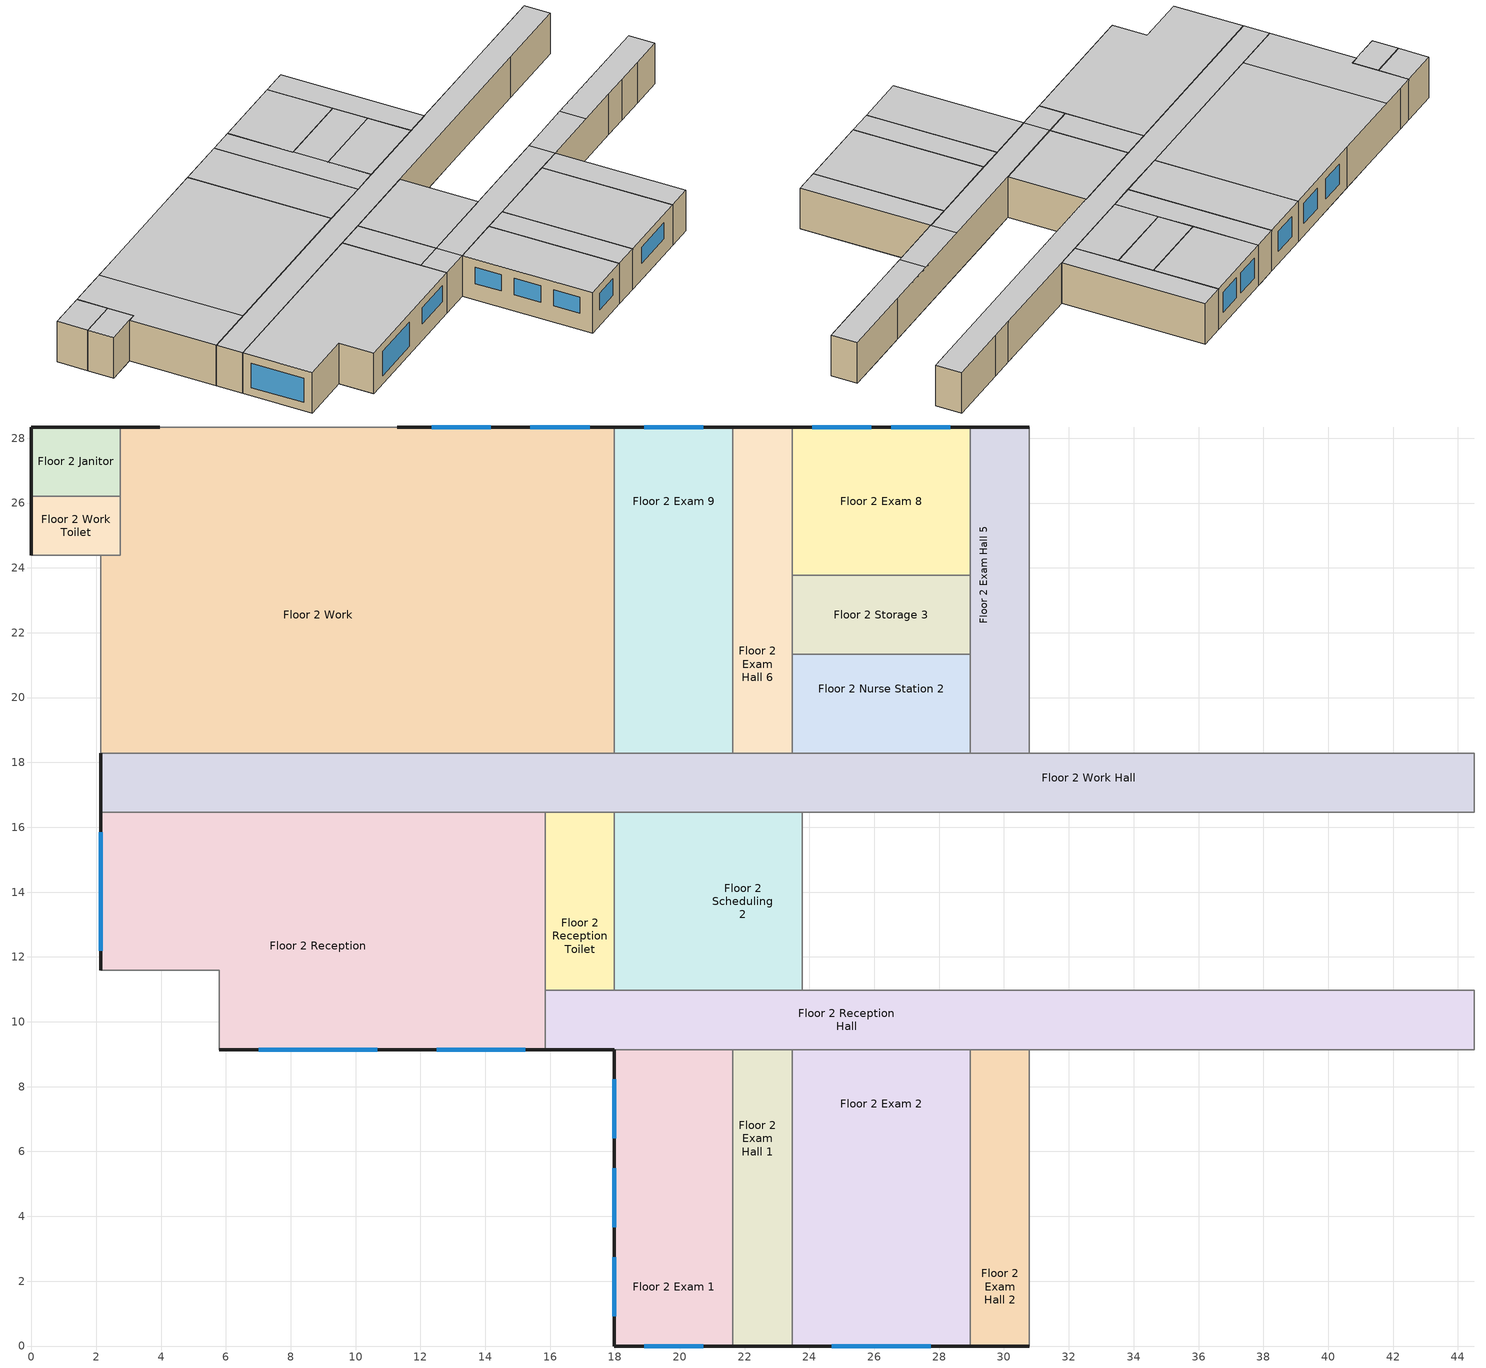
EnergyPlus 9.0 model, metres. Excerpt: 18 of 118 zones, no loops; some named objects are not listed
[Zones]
Floor 2 Exam 1
 floor to Floor 1 Vestibule (int_slab_floor): 17.98,7.92 20.73,7.92 20.73,5.49 17.98,5.49 z3.05
 floor to Floor 1 Pre-Op Toilet (int_slab_floor): 17.98,5.49 20.73,5.49 20.73,3.66 17.98,3.66 z3.05
 floor to Floor 1 Step Down (int_slab_floor): 17.98,3.66 21.64,3.66 21.64,0 17.98,0 z3.05
 floor to Floor 1 Pre-Op Room 1 (int_slab_floor): 17.98,9.14 20.73,9.14 20.73,7.92 17.98,7.92 z3.05
 floor to Floor 1 Pre-Op Hall (int_slab_floor): 21.64,9.14 21.64,3.66 20.73,3.66 20.73,9.14 z3.05
 wall outside (nonres_ext_wall): 17.98,9.14 17.98,0 21.64,0 z3.05:6.1
 wall to Floor 2 Exam Hall 1 (int_wall): 21.64,0 21.64,9.14 z3.05:6.1
 wall to Floor 2 Reception Hall (int_wall): 21.64,9.14 17.98,9.14 z3.05:6.1
 window (NonresWindow_U_0.51_SHGC_0.23): 18.9,0 20.73,0 / 17.98,2.74 17.98,0.91 / 17.98,8.23 17.98,6.4 / 17.98,5.49 17.98,3.66 z4.27:5.49
 ceiling to Floor 3 Undeveloped 1 (int_slab_ceiling): 21.64,0 21.64,9.14 17.98,9.14 17.98,0 z6.1
Floor 2 Exam 2
 floor to Floor 1 Recovery Room (int_slab_floor): 28.96,0 25.6,0 25.6,3.66 28.96,3.66 z3.05
 floor to Floor 1 Nurse Hall (int_slab_floor): 23.47,3.66 23.47,6.1 28.96,6.1 28.96,3.66 z3.05
 floor to Floor 1 Step Down (int_slab_floor): 23.47,3.66 25.6,3.66 25.6,0 23.47,0 z3.05
 floor to Floor 1 Nurse Station (int_slab_floor): 23.47,6.1 23.47,8.84 28.96,8.84 28.96,6.1 z3.05
 floor to Floor 1 Pre-Op Room 2 (int_slab_floor): 23.47,9.14 27.13,9.14 27.13,8.84 23.47,8.84 z3.05
 floor to Floor 1 Nourishment (int_slab_floor): 28.96,8.84 27.13,8.84 27.13,9.14 28.96,9.14 z3.05
 wall outside (nonres_ext_wall): 23.47,0 28.96,0 z3.05:6.1
 wall to Floor 2 Exam Hall 2 (int_wall): 28.96,0 28.96,9.14 z3.05:6.1
 wall to Floor 2 Exam Hall 1 (int_wall): 23.47,9.14 23.47,0 z3.05:6.1
 wall to Floor 2 Reception Hall (int_wall): 28.96,9.14 23.47,9.14 z3.05:6.1
 window (NonresWindow_U_0.51_SHGC_0.23): 24.69,0 27.74,0 z4.27:5.49
 ceiling to Floor 3 Undeveloped 1 (int_slab_ceiling): 28.96,0 28.96,9.14 23.47,9.14 23.47,0 z6.1
Floor 2 Exam 8
 floor to Floor 1 Locker Room (int_slab_floor): 28.96,28.35 28.96,23.77 23.47,23.77 23.47,28.35 z3.05
 wall outside (nonres_ext_wall): 28.96,28.35 23.47,28.35 z3.05:6.1
 wall to Floor 2 Exam Hall 5 (int_wall): 28.96,23.77 28.96,28.35 z3.05:6.1
 wall to Floor 2 Exam Hall 6 (int_wall): 23.47,28.35 23.47,23.77 z3.05:6.1
 wall to Floor 2 Storage 3 (int_wall): 23.47,23.77 28.96,23.77 z3.05:6.1
 window (NonresWindow_U_0.51_SHGC_0.23): 28.35,28.35 26.52,28.35 / 25.91,28.35 24.08,28.35 z3.96:5.49
 ceiling to Floor 3 Office (int_slab_ceiling): 28.96,23.77 28.96,28.35 23.47,28.35 23.47,23.77 z6.1
Floor 2 Exam 9
 floor to Floor 1 Pre-Op Hall (int_slab_floor): 21.64,18.29 20.73,18.29 20.73,23.77 21.64,23.77 z3.05
 floor to Floor 1 Procedure Room (int_slab_floor): 21.64,28.35 21.64,23.77 17.98,23.77 17.98,28.35 z3.05
 floor to Floor 1 Office (int_slab_floor): 17.98,23.77 20.73,23.77 20.73,18.29 17.98,18.29 z3.05
 wall outside (nonres_ext_wall): 21.64,28.35 17.98,28.35 z3.05:6.1
 wall to Floor 2 Work (int_wall): 17.98,28.35 17.98,18.29 z3.05:6.1
 wall to Floor 2 Exam Hall 6 (int_wall): 21.64,18.29 21.64,28.35 z3.05:6.1
 wall to Floor 2 Work Hall (int_wall): 17.98,18.29 21.64,18.29 z3.05:6.1
 window (NonresWindow_U_0.51_SHGC_0.23): 20.73,28.35 18.9,28.35 z3.96:5.49
 ceiling to Floor 3 Office (int_slab_ceiling): 17.98,28.35 17.98,18.29 21.64,18.29 21.64,28.35 z6.1
Floor 2 Exam Hall 1
 floor to Floor 1 Pre-Op Hall (int_slab_floor): 23.16,3.66 21.64,3.66 21.64,9.14 23.16,9.14 z3.05
 floor to Floor 1 Pre-Op Room 2 (int_slab_floor): 23.47,9.14 23.47,8.84 23.16,8.84 23.16,9.14 z3.05
 floor to Floor 1 Nurse Station (int_slab_floor): 23.47,8.84 23.47,6.1 23.16,6.1 23.16,8.84 z3.05
 floor to Floor 1 Nurse Hall (int_slab_floor): 23.47,6.1 23.47,3.66 23.16,3.66 23.16,6.1 z3.05
 floor to Floor 1 Step Down (int_slab_floor): 21.64,0 21.64,3.66 23.47,3.66 23.47,0 z3.05
 wall outside (nonres_ext_wall): 21.64,0 23.47,0 z3.05:6.1
 wall to Floor 2 Reception Hall (int_wall): 23.47,9.14 21.64,9.14 z3.05:6.1
 ceiling to Floor 3 Undeveloped 1 (int_slab_ceiling): 23.47,9.14 21.64,9.14 21.64,0 23.47,0 z6.1
Floor 2 Exam Hall 2
 floor to Floor 1 Recovery Room (int_slab_floor): 28.96,0 28.96,3.66 30.78,3.66 30.78,0 z3.05
 floor to Floor 1 Nurse Hall (int_slab_floor): 28.96,3.66 28.96,6.1 30.78,6.1 30.78,3.66 z3.05
 floor to Floor 1 Nurse Station (int_slab_floor): 28.96,6.1 28.96,8.84 30.78,8.84 30.78,6.1 z3.05
 floor to Floor 1 Nourishment (int_slab_floor): 28.96,9.14 29.26,9.14 29.26,8.84 28.96,8.84 z3.05
 floor to Floor 1 Clean (int_slab_floor): 30.78,8.84 29.26,8.84 29.26,9.14 30.78,9.14 z3.05
 wall outside (nonres_ext_wall): 28.96,0 30.78,0 z3.05:6.1
 wall to Floor 2 Reception Hall (int_wall): 30.78,9.14 28.96,9.14 z3.05:6.1
 wall to Floor 2 Exam 3 (int_wall): 30.78,0 30.78,9.14 z3.05:6.1
 ceiling to Floor 3 Undeveloped 1 (int_slab_ceiling): 30.78,9.14 28.96,9.14 28.96,0 30.78,0 z6.1
Floor 2 Exam Hall 5
 floor to Floor 1 Locker Room Hall (int_slab_floor): 28.96,19.2 30.78,19.2 30.78,18.29 28.96,18.29 z3.05
 floor to Floor 1 Locker Room (int_slab_floor): 28.96,28.35 29.87,28.35 29.87,19.2 28.96,19.2 z3.05
 floor to Floor 1 Lounge (int_slab_floor): 30.78,28.35 30.78,19.2 29.87,19.2 29.87,28.35 z3.05
 wall outside (nonres_ext_wall): 30.78,28.35 28.96,28.35 z3.05:6.1
 wall to Floor 2 Work Hall (int_wall): 28.96,18.29 30.78,18.29 z3.05:6.1
 wall to Floor 2 Exam 7 (int_wall): 30.78,18.29 30.78,28.35 z3.05:6.1
 wall to Floor 2 Storage 3 (int_wall): 28.96,23.77 28.96,21.34 z3.05:6.1
 wall to Floor 2 Nurse Station 2 (int_wall): 28.96,21.34 28.96,18.29 z3.05:6.1
 ceiling to Floor 3 Office (int_slab_ceiling): 28.96,18.29 30.78,18.29 30.78,28.35 28.96,28.35 z6.1
Floor 2 Exam Hall 6
 floor to Floor 1 Locker Room (int_slab_floor): 23.47,19.2 23.16,19.2 23.16,28.35 23.47,28.35 z3.05
 floor to Floor 1 Procedure Room (int_slab_floor): 21.64,28.35 23.16,28.35 23.16,23.77 21.64,23.77 z3.05
 floor to Floor 1 Pre-Op Hall (int_slab_floor): 21.64,23.77 23.16,23.77 23.16,18.29 21.64,18.29 z3.05
 floor to Floor 1 Locker Room Hall (int_slab_floor): 23.16,18.29 23.16,19.2 23.47,19.2 23.47,18.29 z3.05
 wall outside (nonres_ext_wall): 23.47,28.35 21.64,28.35 z3.05:6.1
 wall to Floor 2 Work Hall (int_wall): 21.64,18.29 23.47,18.29 z3.05:6.1
 wall to Floor 2 Nurse Station 2 (int_wall): 23.47,18.29 23.47,21.34 z3.05:6.1
 wall to Floor 2 Storage 3 (int_wall): 23.47,21.34 23.47,23.77 z3.05:6.1
 ceiling to Floor 3 Office (int_slab_ceiling): 23.47,28.35 21.64,28.35 21.64,18.29 23.47,18.29 z6.1
Floor 2 Janitor
 floor to Floor 1 Elevator Pump Room (int_slab_floor): 0,26.21 0,28.35 2.74,28.35 2.74,26.21 z3.05
 wall outside (nonres_ext_wall): 2.74,28.35 0,28.35 0,26.21 z3.05:6.1
 wall to Floor 2 Work (int_wall): 2.74,26.21 2.74,28.35 z3.05:6.1
 wall to Floor 2 Work Toilet (int_wall): 0,26.21 2.74,26.21 z3.05:6.1
 ceiling to Floor 3 Janitor (int_slab_ceiling): 0,28.35 0,26.21 2.74,26.21 2.74,28.35 z6.1
Floor 2 Nurse Station 2
 floor to Floor 1 Locker Room (int_slab_floor): 28.96,21.34 28.96,19.2 23.47,19.2 23.47,21.34 z3.05
 floor to Floor 1 Locker Room Hall (int_slab_floor): 23.47,18.29 23.47,19.2 28.96,19.2 28.96,18.29 z3.05
 wall to Floor 2 Work Hall (int_wall): 23.47,18.29 28.96,18.29 z3.05:6.1
 wall to Floor 2 Storage 3 (int_wall): 28.96,21.34 23.47,21.34 z3.05:6.1
 ceiling to Floor 3 Office (int_slab_ceiling): 28.96,21.34 23.47,21.34 23.47,18.29 28.96,18.29 z6.1
Floor 2 Reception
 floor to Floor 1 Lobby Hall (int_slab_floor): 11.89,15.54 5.79,15.54 5.79,16.46 11.89,16.46 z3.05
 floor to Floor 1 Reception (int_slab_floor): 11.89,16.46 15.85,16.46 15.85,9.14 11.89,9.14 z3.05
 floor to Floor 1 Cafe (int_slab_floor): 5.79,9.14 5.79,15.54 11.89,15.54 11.89,9.14 z3.05
 floor to Floor 1 Lobby (int_slab_floor): 2.13,16.46 5.79,16.46 5.79,11.58 2.13,11.58 z3.05
 wall outside (nonres_ext_wall): 5.79,9.14 15.85,9.14 / 2.13,16.46 2.13,11.58 z3.05:6.1
 wall to Floor 2 Work Hall (int_wall): 15.85,16.46 2.13,16.46 z3.05:6.1
 wall to SW Stair (int_wall): 2.13,11.58 5.79,11.58 5.79,9.14 z3.05:6.1
 wall to Floor 2 Reception Hall (int_wall): 15.85,9.14 15.85,10.97 z3.05:6.1
 wall to Floor 2 Reception Toilet (int_wall): 15.85,10.97 15.85,16.46 z3.05:6.1
 window (NonresWindow_U_0.51_SHGC_0.23): 7.01,9.14 10.67,9.14 / 2.13,15.85 2.13,12.19 z3.66:5.49; 12.5,9.14 15.24,9.14 z4.27:5.49
 ceiling to Floor 3 Undeveloped 2 (int_slab_ceiling): 2.13,16.46 2.13,11.58 5.79,11.58 5.79,9.14 15.85,9.14 15.85,16.46 z6.1
Floor 2 Reception Hall
 floor to Floor 1 Scheduling (int_slab_floor): 15.85,10.97 17.98,10.97 17.98,9.14 15.85,9.14 z3.05
 floor to Floor 1 Pre-Op Hall (int_slab_floor): 20.73,10.97 23.16,10.97 23.16,9.14 20.73,9.14 z3.05
 floor to Floor 1 Pre-Op Room 2 (int_slab_floor): 27.13,10.97 27.13,9.14 23.16,9.14 23.16,10.97 z3.05
 floor to Floor 1 Nourishment (int_slab_floor): 27.13,10.97 29.26,10.97 29.26,9.14 27.13,9.14 z3.05
 floor to Floor 1 Clean (int_slab_floor): 29.26,10.97 32,10.97 32,9.14 29.26,9.14 z3.05
 floor to Floor 1 Dictation (int_slab_floor): 32,10.97 34.75,10.97 34.75,9.14 32,9.14 z3.05
 floor to Floor 1 Soil (int_slab_floor): 34.75,10.97 37.49,10.97 37.49,9.14 34.75,9.14 z3.05
 floor to Floor 1 Sterile Hall (int_slab_floor): 44.5,9.14 42.06,9.14 42.06,10.97 44.5,10.97 z3.05
 floor to Floor 1 Pre-Op Room 1 (int_slab_floor): 20.73,9.14 17.98,9.14 17.98,10.97 20.73,10.97 z3.05
 floor to Floor 1 Soil Work (int_slab_floor): 37.49,9.75 42.06,9.75 42.06,9.14 37.49,9.14 z3.05
 floor to Floor 1 Clean Work (int_slab_floor): 42.06,9.75 37.49,9.75 37.49,10.97 42.06,10.97 z3.05
 wall outside (nonres_ext_wall): 15.85,9.14 17.98,9.14 z3.05:6.1
 wall to Floor 2 Office Hall (int_wall): 44.5,9.14 44.5,10.97 z3.05:6.1
 wall to Floor 2 Scheduling 1 (int_wall): 44.5,10.97 39.01,10.97 z3.05:6.1
 wall to Floor 2 Exam 3 (int_wall): 30.78,9.14 38.1,9.14 z3.05:6.1
 wall to Floor 2 Exam Hall 3 (int_wall): 38.1,9.14 39.93,9.14 z3.05:6.1
 wall to Floor 2 Dictation (int_wall): 39.93,9.14 42.06,9.14 z3.05:6.1
 wall to Floor 2 Lounge (int_wall): 42.06,9.14 44.5,9.14 z3.05:6.1
 wall to Floor 2 X-Ray (int_wall): 39.01,10.97 23.77,10.97 z3.05:6.1
 wall to Floor 2 Scheduling 2 (int_wall): 23.77,10.97 17.98,10.97 z3.05:6.1
 wall to Floor 2 Reception Toilet (int_wall): 17.98,10.97 15.85,10.97 z3.05:6.1
 ceiling to Floor 3 Undeveloped 2 (int_slab_ceiling): 15.85,9.14 17.98,9.14 17.98,10.97 15.85,10.97 z6.1
 ceiling to Floor 3 Undeveloped 1 (int_slab_ceiling): 17.98,10.97 17.98,9.14 30.78,9.14 30.78,10.97 z6.1
 ceiling to Floor 3 Physical Therapy 2 (int_slab_ceiling): 44.5,9.14 44.5,10.97 35.05,10.97 35.05,9.14 z6.1
 ceiling to Floor 3 Treatment (int_slab_ceiling): 30.78,10.97 30.78,9.14 35.05,9.14 35.05,10.97 z6.1
Floor 2 Reception Toilet
 floor to Floor 1 Reception Hall (int_slab_floor): 17.98,16.46 17.98,14.33 15.85,14.33 15.85,16.46 z3.05
 floor to Floor 1 Scheduling (int_slab_floor): 15.85,10.97 15.85,14.33 17.98,14.33 17.98,10.97 z3.05
 wall to Floor 2 Scheduling 2 (int_wall): 17.98,10.97 17.98,16.46 z3.05:6.1
 wall to Floor 2 Work Hall (int_wall): 17.98,16.46 15.85,16.46 z3.05:6.1
 ceiling to Floor 3 Undeveloped 2 (int_slab_ceiling): 15.85,16.46 15.85,10.97 17.98,10.97 17.98,16.46 z6.1
Floor 2 Scheduling 2
 floor to Floor 1 Pre-Op Room 2 (int_slab_floor): 23.77,10.97 23.16,10.97 23.16,16.46 23.77,16.46 z3.05
 floor to Floor 1 Pre-Op Room 1 (int_slab_floor): 17.98,10.97 17.98,14.33 20.73,14.33 20.73,10.97 z3.05
 floor to Floor 1 Reception Hall (int_slab_floor): 17.98,16.46 20.73,16.46 20.73,14.33 17.98,14.33 z3.05
 floor to Floor 1 Pre-Op Hall (int_slab_floor): 20.73,16.46 23.16,16.46 23.16,10.97 20.73,10.97 z3.05
 wall to Floor 2 X-Ray (int_wall): 23.77,10.97 23.77,16.46 z3.05:6.1
 wall to Floor 2 Work Hall (int_wall): 23.77,16.46 17.98,16.46 z3.05:6.1
 ceiling to Floor 3 Undeveloped 1 (int_slab_ceiling): 17.98,10.97 23.77,10.97 23.77,16.46 17.98,16.46 z6.1
Floor 2 Storage 3
 floor to Floor 1 Locker Room (int_slab_floor): 28.96,21.34 23.47,21.34 23.47,23.77 28.96,23.77 z3.05
 ceiling to Floor 3 Office (int_slab_ceiling): 23.47,21.34 28.96,21.34 28.96,23.77 23.47,23.77 z6.1
Floor 2 Work
 floor to Floor 1 Elevator Pump Room (int_slab_floor): 2.74,28.35 3.96,28.35 3.96,26.21 2.74,26.21 z3.05
 floor to Floor 1 MRI Toilet (int_slab_floor): 15.54,25.6 15.54,28.35 17.37,28.35 17.37,25.6 z3.05
 floor to Floor 1 Lobby (int_slab_floor): 3.96,28.35 6.4,28.35 6.4,25.91 5.79,25.91 5.79,18.29 2.13,18.29 2.13,24.38 2.74,24.38 2.74,26.21 3.96,26.21 z3.05
 floor to Floor 1 MRI Control Room (int_slab_floor): 12.8,28.35 12.8,25.91 6.4,25.91 6.4,28.35 z3.05
 floor to Floor 1 MRI Hall (int_slab_floor): 15.54,25.6 17.37,25.6 17.37,23.77 11.89,23.77 11.89,25.91 12.8,25.91 12.8,26.82 15.54,26.82 z3.05
 floor to Floor 1 Lobby Hall (int_slab_floor): 5.79,18.29 5.79,19.2 11.89,19.2 11.89,18.29 z3.05
 floor to Floor 1 Reception (int_slab_floor): 11.89,23.77 14.33,23.77 14.33,18.29 11.89,18.29 z3.05
 floor to Floor 1 MRI Room (int_slab_floor): 11.89,25.91 11.89,19.2 5.79,19.2 5.79,25.91 z3.05
 floor to Floor 1 Procedure Room (int_slab_floor): 17.98,28.35 17.98,23.77 17.37,23.77 17.37,28.35 z3.05
 floor to Floor 1 Office (int_slab_floor): 14.33,23.77 17.98,23.77 17.98,18.29 14.33,18.29 z3.05
 floor to Floor 1 Dressing Room (int_slab_floor): 12.8,28.35 15.54,28.35 15.54,26.82 12.8,26.82 z3.05
 wall outside (nonres_ext_wall): 17.98,28.35 11.28,28.35 / 3.96,28.35 2.74,28.35 z3.05:6.1
 wall to Floor 2 Work Toilet (int_wall): 2.74,26.21 2.74,24.38 2.13,24.38 z3.05:6.1
 wall to NW Elevator (int_wall): 2.13,24.38 2.13,18.29 z3.05:6.1
 wall to Floor 2 Work Hall (int_wall): 2.13,18.29 17.98,18.29 z3.05:6.1
 wall to NW Stair (int_wall): 11.28,28.35 3.96,28.35 z3.05:6.1
 window (NonresWindow_U_0.51_SHGC_0.23): 17.22,28.35 15.39,28.35 / 14.17,28.35 12.34,28.35 z3.96:5.49
 ceiling to Floor 3 Elevator Hall (int_slab_ceiling): 2.13,18.29 5.79,18.29 5.79,28.35 2.74,28.35 2.74,24.38 2.13,24.38 z6.1
 ceiling to Floor 3 Office (int_slab_ceiling): 17.98,28.35 5.79,28.35 5.79,18.29 17.98,18.29 z6.1
Floor 2 Work Hall
 floor to Floor 1 Reception (int_slab_floor): 14.33,16.76 15.85,16.76 15.85,16.46 11.89,16.46 11.89,18.29 14.33,18.29 z3.05
 floor to Floor 1 Lobby (int_slab_floor): 2.13,18.29 5.79,18.29 5.79,16.46 2.13,16.46 z3.05
 floor to Floor 1 Lobby Hall (int_slab_floor): 5.79,18.29 11.89,18.29 11.89,16.46 5.79,16.46 z3.05
 floor to Floor 1 Pre-Op Room 2 (int_slab_floor): 23.16,16.46 23.16,16.76 27.13,16.76 27.13,16.46 z3.05
 floor to Floor 1 Office (int_slab_floor): 20.73,18.29 20.73,16.76 14.33,16.76 14.33,18.29 z3.05
 floor to Floor 1 Pre-Op Hall (int_slab_floor): 20.73,18.29 23.16,18.29 23.16,16.46 20.73,16.46 z3.05
 floor to Floor 1 Nourishment (int_slab_floor): 27.13,16.46 27.13,16.76 29.26,16.76 29.26,16.46 z3.05
 floor to Floor 1 Sterile Hall (int_slab_floor): 42.06,16.46 42.06,18.29 44.5,18.29 44.5,16.46 z3.05
 floor to Floor 1 Nurse Janitor (int_slab_floor): 29.26,16.46 29.26,16.76 32,16.76 32,16.46 z3.05
 floor to Floor 1 Sterile Storage (int_slab_floor): 32,16.46 32,16.76 42.06,16.76 42.06,16.46 z3.05
 floor to Floor 1 Locker Room Hall (int_slab_floor): 23.16,18.29 42.06,18.29 42.06,16.76 23.16,16.76 z3.05
 floor to Floor 1 Reception Hall (int_slab_floor): 15.85,16.46 15.85,16.76 20.73,16.76 20.73,16.46 z3.05
 wall outside (nonres_ext_wall): 2.13,18.29 2.13,16.46 z3.05:6.1
 wall to Floor 2 Office Hall (int_wall): 44.5,16.46 44.5,18.29 z3.05:6.1
 wall to Floor 2 Nurse Station 1 (int_wall): 44.5,18.29 39.93,18.29 z3.05:6.1
 wall to Floor 2 X-Ray (int_wall): 23.77,16.46 39.01,16.46 z3.05:6.1
 wall to Floor 2 Scheduling 1 (int_wall): 39.01,16.46 44.5,16.46 z3.05:6.1
 wall to Floor 2 Exam 7 (int_wall): 38.1,18.29 30.78,18.29 z3.05:6.1
 wall to Floor 2 Exam Hall 4 (int_wall): 39.93,18.29 38.1,18.29 z3.05:6.1
 ceiling to Floor 3 Office Hall (int_slab_ceiling): 44.5,16.46 44.5,18.29 2.13,18.29 2.13,16.46 z6.1
Floor 2 Work Toilet
 floor to Floor 1 Lobby Toilet (int_slab_floor): 0,24.38 0,26.21 2.74,26.21 2.74,24.38 z3.05
 wall outside (nonres_ext_wall): 0,26.21 0,24.38 z3.05:6.1
 wall to NW Elevator (int_wall): 0,24.38 2.13,24.38 z3.05:6.1
 ceiling to Floor 3 Office Toilet (int_slab_ceiling): 0,24.38 2.74,24.38 2.74,26.21 0,26.21 z6.1
[Building]
OutPatientHealthCare: North Axis {deg}=0; Terrain=City; Loads Convergence Tolerance Value=0.04; Temperature Convergence Tolerance Value {deltaC}=0.2; Solar Distribution=FullInteriorAndExterior; Maximum Number of Warmup Days=25; Minimum Number of Warmup Days=6
[Site:Location]
Site:Location=Honolulu Intl Arpt_HI_USA Design_Conditions; Latitude {N+ S-}=21.32; Longitude {W- E+}=-157.93; Time Zone Relative to GMT {GMT+/-}=-10; Elevation {m}=2
[SizingPeriod:DesignDay] Day of Month=21; Dry-Bulb Temperature Range Modifier Type=DefaultMultipliers; Humidity Condition Type=Wetbulb; Barometric Pressure {Pa}=101301; Rain {Yes/No}=No; Snow on ground {Yes/No}=No; Daylight Savings Time Indicator=No
Name | Month | Day Type | Maximum Dry-Bulb Temperature {C} | Daily Dry-Bulb Temperature Range {C} | Wetbulb at Maximum Dry-Bulb {C} | Wind Speed {m/s} design conditions vs. traditional 6.71 m/s (15 mph) | Wind Direction {Degrees; N=0, S=180} | Solar Model Indicator | Clearness {0.0 to 1.1} | Wind Speed {m/s} design conditions vs. traditional 3.35 m/s (7mph) | ASHRAE Clear Sky Optical Depth for Beam Irradiance (taub) | ASHRAE Clear Sky Optical Depth for Diffuse Irradiance (taud)
Honolulu Intl Arpt Ann Htg 99.6% Condns DB | 2 | WinterDesignDay | 16.2 | 0 | 16.2 | 1.9 | 320 | ASHRAEClearSky | 0
Honolulu Intl Arpt Ann Clg .4% Condns DB=>MWB | 8 | SummerDesignDay | 32.2 | 7.1 | 23.3 |  | 60 | ASHRAETau |  | 6.7 | 0.382 | 2.521
[Site:WaterMainsTemperature]
Calculation Method=Correlation; Annual average outdoor air temperature {C}=24.9167; Maximum difference in monthly average outdoor air temperatures {C}=4.6
[Site:GroundTemperature:FCfactorMethod]
January Ground Temperature {C}=26.2; February Ground Temperature {C}=24.8; March Ground Temperature {C}=23.7; April Ground Temperature {C}=22.5; May Ground Temperature {C}=22.8; June Ground Temperature {C}=23.2; July Ground Temperature {C}=23.8; August Ground Temperature {C}=25.2; September Ground Temperature {C}=25.9; October Ground Temperature {C}=26.9; November Ground Temperature {C}=27.1; December Ground Temperature {C}=26.9
[Material:NoMass]
CP02 CARPET PAD: VeryRough, 0.21648, 0.9, 0.7, 0.8
Nonres_Exterior_Wall_Insulation: MediumSmooth, 1.03652, 0.9, 0.7, 0.7
[Construction]
InteriorFurnishings: Std Wood 6inch
int_wall: G01 13mm gypsum board, G01 13mm gypsum board
int_slab_floor: 100mm Normalweight concrete floor, CP02 CARPET PAD
int_slab_ceiling: CP02 CARPET PAD, 100mm Normalweight concrete floor
nonres_ext_wall: F07 25mm stucco, G01 16mm gypsum board, Nonres_Exterior_Wall_Insulation, G01 16mm gypsum board
NonresWindow_U_0.51_SHGC_0.23: Glazing Layer
[Material]
Name | Roughness | Thickness {m} | Conductivity {W/m-K} | Density {kg/m3} | Specific Heat {J/kg-K} | Thermal Absorptance | Solar Absorptance | Visible Absorptance | Absorptance:Thermal | Absorptance:Solar | Absorptance:Visible
Std Wood 6inch | MediumSmooth | 0.15 | 0.12 | 540 | 1210 | 0.9 | 0.7 | 0.7
F07 25mm stucco | Smooth | 0.0254 | 0.72 | 1856 | 840 | 0.9 | 0.7 | 0.7
G01 13mm gypsum board | Smooth | 0.0127 | 0.16 | 800 | 1090 |  |  |  | 0.9 | 0.7 | 0.5
G01 16mm gypsum board | MediumSmooth | 0.0159 | 0.16 | 800 | 1090
100mm Normalweight concrete floor | MediumRough | 0.1016 | 2.31 | 2322 | 832
[WindowMaterial:SimpleGlazingSystem]
Glazing Layer: U-Factor {W/m2-K}=2.89591; Solar Heat Gain Coefficient=0.23; Visible Transmittance=0.253
[Zone] Type=1; Multiplier=1; Ceiling Height {m}=-9999; Floor Area {m2}=autocalculate; Part of Total Floor Area=Yes
Name | Volume {m3}
Floor 2 Exam 1 | 101.9406
Floor 2 Exam 2 | 152.911
Floor 2 Exam 8 | 76.4555
Floor 2 Exam 9 | 112.1347
Floor 2 Exam Hall 1; Floor 2 Exam Hall 2; Floor 2 Nurse Station 2 | 50.9703
Floor 2 Exam Hall 5; Floor 2 Exam Hall 6 | 56.0674
Floor 2 Janitor | 17.8396
Floor 2 Reception | 278.6378
Floor 2 Reception Hall | 159.707
Floor 2 Reception Toilet | 35.6792
Floor 2 Scheduling 2 | 96.8436
Floor 2 Storage 3 | 40.7763
Floor 2 Work | 478.5547
Floor 2 Work Hall | 236.1625
Floor 2 Work Toilet | 15.2911
[InternalMass] Construction=InteriorFurnishings
Name | Zone | Surface Area {m2}
Floor 2 Exam 1_InternalMass_1 | Floor 2 Exam 1 | 66.8902
Floor 2 Exam 2_InternalMass_1 | Floor 2 Exam 2 | 100.3353
Floor 2 Exam 8_InternalMass_1 | Floor 2 Exam 8 | 50.1676
Floor 2 Exam 9_InternalMass_1 | Floor 2 Exam 9 | 73.5792
Floor 2 Exam Hall 1_InternalMass_1 | Floor 2 Exam Hall 1 | 33.4451
Floor 2 Exam Hall 2_InternalMass_1 | Floor 2 Exam Hall 2 | 33.4451
Floor 2 Exam Hall 5_InternalMass_1 | Floor 2 Exam Hall 5 | 36.7896
Floor 2 Exam Hall 6_InternalMass_1 | Floor 2 Exam Hall 6 | 36.7896
Floor 2 Janitor_InternalMass_1 | Floor 2 Janitor | 11.7058
Floor 2 Nurse Station 2_InternalMass_1 | Floor 2 Nurse Station 2 | 33.4451
Floor 2 Reception_InternalMass_1 | Floor 2 Reception | 182.8332
Floor 2 Reception Hall_InternalMass_1 | Floor 2 Reception Hall | 104.7946
Floor 2 Reception Toilet_InternalMass_1 | Floor 2 Reception Toilet | 23.4116
Floor 2 Scheduling 2_InternalMass_1 | Floor 2 Scheduling 2 | 63.5457
Floor 2 Storage 3_InternalMass_1 | Floor 2 Storage 3 | 26.7561
Floor 2 Work_InternalMass_1 | Floor 2 Work | 259.3853
Floor 2 Work Hall_InternalMass_1 | Floor 2 Work Hall | 154.9623
Floor 2 Work Toilet_InternalMass_1 | Floor 2 Work Toilet | 10.0335
[People] Number of People Calculation Method=People/Area; Fraction Radiant=0.3; Sensible Heat Fraction=AUTOCALCULATE; Activity Level Schedule=ACTIVITY_SCH; Enable ASHRAE 55 Comfort Warnings=No; Mean Radiant Temperature Calculation Type=ZoneAveraged; Work Efficiency Schedule=WORK_EFF_SCH; Clothing Insulation Calculation Method=ClothingInsulationSchedule; Clothing Insulation Schedule=CLOTHING_SCH; Air Velocity Schedule=AIR_VELO_SCH; Thermal Comfort Model 1 Type=FANGER
Name | Zone or ZoneList | Number of People Schedule | People per Zone Floor Area {person/m2}
Floor 2 Exam 1 People | Floor 2 Exam 1 | BLDG_OCC_SCH | 0.215299
Floor 2 Exam 2 People | Floor 2 Exam 2 | BLDG_OCC_SCH | 0.215299
Floor 2 Exam 8 People | Floor 2 Exam 8 | BLDG_OCC_SCH | 0.215299
Floor 2 Exam 9 People | Floor 2 Exam 9 | BLDG_OCC_SCH | 0.215299
Floor 2 Nurse Station 2 People | Floor 2 Nurse Station 2 | BLDG_OCC_SCH | 0.215299
Floor 2 Reception People | Floor 2 Reception | BLDG_OCC_SCH | 0.322949
Floor 2 Scheduling 2 People | Floor 2 Scheduling 2 | OFFICE_OCC_w_SB_SCH | 0.0538248
Floor 2 Work People | Floor 2 Work | OFFICE_OCC_w_SB_SCH | 0.0538248
[Lights] Design Level Calculation Method=Watts/Area; Return Air Fraction=0; Fraction Radiant=0.7; Fraction Visible=0.2; Fraction Replaceable=1; Return Air Fraction Calculated from Plenum Temperature=No
Name | Zone or ZoneList | Schedule | Watts per Zone Floor Area {W/m2}
Floor 2 Exam 1_Lights | Floor 2 Exam 1 | BLDG_LIGHT_EXAM_SCH | 15.0695
Floor 2 Exam 2_Lights | Floor 2 Exam 2 | BLDG_LIGHT_EXAM_SCH | 15.0695
Floor 2 Exam 8_Lights | Floor 2 Exam 8 | BLDG_LIGHT_EXAM_SCH | 15.0695
Floor 2 Exam 9_Lights | Floor 2 Exam 9 | BLDG_LIGHT_EXAM_SCH | 15.0695
Floor 2 Exam Hall 1_Lights | Floor 2 Exam Hall 1 | BLDG_LIGHT_CORRIDOR_SCH | 5.29584
Floor 2 Exam Hall 2_Lights | Floor 2 Exam Hall 2 | BLDG_LIGHT_CORRIDOR_SCH | 5.29584
Floor 2 Exam Hall 5_Lights | Floor 2 Exam Hall 5 | BLDG_LIGHT_CORRIDOR_SCH | 5.29584
Floor 2 Exam Hall 6_Lights | Floor 2 Exam Hall 6 | BLDG_LIGHT_CORRIDOR_SCH | 5.29584
Floor 2 Janitor_Lights | Floor 2 Janitor | BLDG_LIGHT_STORAGE_SCH | 4.09029
Floor 2 Nurse Station 2_Lights | Floor 2 Nurse Station 2 | BLDG_LIGHT_SCH | 12.5938
Floor 2 Reception_Lights | Floor 2 Reception | BLDG_LIGHT_SCH | 9.04168
Floor 2 Reception Hall_Lights | Floor 2 Reception Hall | BLDG_LIGHT_CORRIDOR_SCH | 5.29584
Floor 2 Reception Toilet_Lights | Floor 2 Reception Toilet | BLDG_LIGHT_TOILET_SCH | 6.78126
Floor 2 Scheduling 2_Lights | Floor 2 Scheduling 2 | BLDG_LIGHT_OFFICE_SCH | 7.96529
Floor 2 Storage 3_Lights | Floor 2 Storage 3 | BLDG_LIGHT_STORAGE_SCH | 4.09029
Floor 2 Work_Lights | Floor 2 Work | BLDG_LIGHT_OFFICE_SCH | 7.96529
Floor 2 Work Hall_Lights | Floor 2 Work Hall | BLDG_LIGHT_CORRIDOR_SCH | 5.29584
Floor 2 Work Toilet_Lights | Floor 2 Work Toilet | BLDG_LIGHT_TOILET_SCH | 6.78126
[ElectricEquipment] Schedule=BLDG_EQUIP_SCH; Design Level Calculation Method=EquipmentLevel; Fraction Latent=0; Fraction Radiant=0.5; Fraction Lost=0
Name | Zone or ZoneList | Design Level {W}
Floor 2 Exam 1_PlugMisc_Equip | Floor 2 Exam 1 | 395.9899
Floor 2 Exam 2_PlugMisc_Equip | Floor 2 Exam 2 | 593.9849
Floor 2 Exam 8_PlugMisc_Equip | Floor 2 Exam 8 | 296.9924
Floor 2 Exam 9_PlugMisc_Equip | Floor 2 Exam 9 | 435.5889
Floor 2 Exam Hall 1_PlugMisc_Equip | Floor 2 Exam Hall 1 | 72.0742
Floor 2 Exam Hall 2_PlugMisc_Equip | Floor 2 Exam Hall 2 | 72.0742
Floor 2 Exam Hall 5_PlugMisc_Equip | Floor 2 Exam Hall 5 | 79.2816
Floor 2 Exam Hall 6_PlugMisc_Equip | Floor 2 Exam Hall 6 | 79.2816
Floor 2 Janitor_PlugMisc_Equip | Floor 2 Janitor | 6.3211
Floor 2 Nurse Station 2_PlugMisc_Equip | Floor 2 Nurse Station 2 | 360.0364
Floor 2 Reception_PlugMisc_Equip | Floor 2 Reception | 1082.37
Floor 2 Reception Hall_PlugMisc_Equip | Floor 2 Reception Hall | 225.8324
Floor 2 Reception Toilet_PlugMisc_Equip | Floor 2 Reception Toilet | 50.4519
Floor 2 Scheduling 2_PlugMisc_Equip | Floor 2 Scheduling 2 | 376.1904
Floor 2 Storage 3_PlugMisc_Equip | Floor 2 Storage 3 | 14.4483
Floor 2 Work_PlugMisc_Equip | Floor 2 Work | 1535.56
Floor 2 Work Hall_PlugMisc_Equip | Floor 2 Work Hall | 333.9437
Floor 2 Work Toilet_PlugMisc_Equip | Floor 2 Work Toilet | 21.6223
[Exterior:Lights] Control Option=AstronomicalClock
Name | Schedule | Design Level {W}
Exterior_Lights_a | Exterior_lighting_schedule_a | 173.8
Exterior_Lights_b | Exterior_lighting_schedule_b_2016 | 1402
Exterior_Lights_c | Exterior_lighting_schedule_c_2016 | 4148.2
[Daylighting:Controls]
Floor 2 Reception_DaylCtrl: Zone=Floor 2 Reception; Daylighting Method=SplitFlux; Lighting Control Type=Continuousoff; Minimum Input Power Fraction for Continuous or ContinuousOff Dimming Control=0.2; Minimum Light Output Fraction for Continuous or ContinuousOff Dimming Control=0.2; Number of Stepped Control Steps=3; Probability Lighting will be Reset When Needed in Manual Stepped Control=1; Glare Calculation Daylighting Reference Point=Floor 2 Reception_DaylRefPt1; Glare Calculation Azimuth Angle of View Direction Clockwise from Zone y-Axis {deg}=180; Maximum Allowable Discomfort Glare Index=22; Daylighting Reference Point 1=Floor 2 Reception_DaylRefPt1; Fraction of Zone Controlled by Reference Point 1=0.23; Illuminance Setpoint at Reference Point 1 {lux}=269; Daylighting Reference Point 2=Floor 2 Reception_DaylRefPt2; Fraction of Zone Controlled by Reference Point 2=0.54; Illuminance Setpoint at Reference Point 2 {lux}=269
[ZoneInfiltration:DesignFlowRate] Schedule=INFIL_SCH; Design Flow Rate Calculation Method=Flow/ExteriorWallArea; Flow per Exterior Surface Area {m3/s-m2}=0.00056896; Constant Term Coefficient=0; Temperature Term Coefficient=0; Velocity Term Coefficient=0.224; Velocity Squared Term Coefficient=0
Name | Zone or ZoneList
Floor 2 Exam 1_Infiltration | Floor 2 Exam 1
Floor 2 Exam 2_Infiltration | Floor 2 Exam 2
Floor 2 Exam 8_Infiltration | Floor 2 Exam 8
Floor 2 Exam 9_Infiltration | Floor 2 Exam 9
Floor 2 Janitor_Infiltration | Floor 2 Janitor
Floor 2 Reception_Infiltration | Floor 2 Reception
Floor 2 Work_Infiltration | Floor 2 Work
Floor 2 Work Toilet_Infiltration | Floor 2 Work Toilet
[SetpointManager:Scheduled]
AHU-1 SAT setpoint: Control Variable=Temperature; Schedule=CAV_SAT_SCH; Setpoint Node or NodeList=AHU-1 Supply Equipment Outlet Node
[AvailabilityManager:Scheduled]
AHU-1 Availability Manager: Schedule=HVACOperationSchd
[AvailabilityManager:NightCycle]
AHU-2 Availability Manager: Applicability Schedule=Always_On; Fan Schedule=HVACOperationSchd; Control Type=CycleOnAny; Thermostat Tolerance {deltaC}=1; Cycling Run Time Control Type=FixedRunTime; Cycling Run Time {s}=1800
[SetpointManager:MixedAir]
AHU-1_HeatC SAT Manager: Control Variable=Temperature; Setpoint Node or NodeList=AHU-1_HeatC-AHU-1_FanNode
[EnergyManagementSystem:Sensor]
Name | Output:Variable or Output:Meter | Output:Variable or Output:Meter Index Key
T_OA | Site Outdoor Air Drybulb Temperature
AHU_1_FanMassFlow | System Node Mass Flow Rate | AHU-1 Supply Equipment Outlet Node
OAT | Site Outdoor Air Drybulb Temperature | Environment
[EnergyManagementSystem:Actuator]
Name | Actuated Component Unique | Actuated Component Type | Actuated Component Control Type
AHU_1_ExtraWaterHeatC_SP | AHU-1 Supply Equipment Outlet Node | System Node Setpoint | Temperature Setpoint
AHU_1_ExtraElecHeatC_Status | AHU-1_ExtraElecHeatC_Sch | Schedule:Compact | Schedule Value
AHU_1_ExtraWaterHeatC_Status | AHU-1_ExtraWaterHeatC_Sch | Schedule:Compact | Schedule Value
BoilerCurve | HeatSys1 Boiler Non-Condensing Boiler Curve | Curve | Curve Result
CLGSETP_SCH_Actuator | CLGSETP_SCH_Yes_Optimum | Schedule:Compact | Schedule Value
CLGSETP_SCH_OFF_w_SB_Actuator | CLGSETP_SCH_YES_OPTIMUM_OFF_w_SB | Schedule:Compact | Schedule Value
HTGSETP_SCH_Actuator | HTGSETP_SCH_Yes_Optimum | Schedule:Compact | Schedule Value
HTGSETP_SCH_OFF_w_SB_Actuator | HTGSETP_SCH_YES_OPTIMUM_OFF_w_SB | Schedule:Compact | Schedule Value
AHU_2_MAX_OA_FRAC | AHU-2 Max OA Fraction | Schedule:Constant | Schedule Value
[EnergyManagementSystem:ProgramCallingManager]
AHU_1_Main_Manager: InsideHVACSystemIterationLoop; AHU_1_Main
BoilerParManager: BeginNewEnvironment; SetBoilerPar
BoilerCurveManager: InsideHVACSystemIterationLoop; SetBoilerCurve
OA_BASED_OPTIMUM_START_EMS_Program Manager: BeginTimestepBeforePredictor; OA_BASED_OPTIMUM_START_EMS_Program
AHU_2_MAX_OA_FRAC_Prog_Manager: AfterPredictorAfterHVACManagers; AHU_2_MAX_OA_FRAC
[EnergyManagementSystem:Program]
AHU_1_Main: IF AHU_1_Humidifier_Status > 0; SET AHU_1_ExtraElecHeatC_Status = 1; SET AHU_1_ExtraElecHeatC_SP = AHU_1_AfterHumidifier_Temp + 0.36; ELSE; SET AHU_1_ExtraElecHeatC_Status = 0; SET AHU_1_ExtraElecHeatC_SP = NULL; ENDIF; IF T_OA < 10 && AHU_1_HeatC_Status >0; SET HeatGain = 0 * (AHU_1_FanDesignMass/1.2) *2118; SET FlowRate = (AHU_1_FanMassFlow/1.2)*2118; SET AHU_1_PreheatDeltaT = HeatGain/(1.08*FlowRate); SET AHU_1_ExtraWaterHeatC_Status = 1; SET AHU_1_ExtraWaterHeatC_SP = AHU_1_AfterElecHeatC_Temp + AHU_1_PreheatDeltaT; ELSE; SET AHU_1_ExtraWaterHeatC_Status = 0; SET AHU_1_ExtraWaterHeatC_SP = NULL; ENDIF
SetBoilerPar: SET CapRated =  57342.48; SET EtRated =  0.84; SET CapRated = (CapRated *3.412)/1000; SET SkinLossRate = 0.02; SET BoilerType = 1; IF BoilerType  == 1; IF CapRated >10000; SET PLRx = 0.2; ELSEIF CapRated >5000; SET PLRx = 0.25; ELSEIF CapRated >1000; SET PLRx = 0.33; ELSE; SET BoilerType = 2; SET PLRx = 0.2; ENDIF; ELSE; SET PLRx = 0.2; ENDIF; IF BoilerType == 1; SET CurveX = 0.975 + 0.305 * PLRx - 0.527 * (PLRx^2) + 0.249 * (PLRx^3); ELSE; SET CurveX = 0.907 + 0.320 * PLRx - 0.420 * (PLRx^2) + 0.193 * (PLRx^3); ENDIF; SET LoadX = CapRated * PLRx; SET Etx = CurveX * EtRated; SET InputEx = LoadX/Etx; SET SkinEx = CapRated * SkinLossRate; SET Ecx = (LoadX + SkinEx)/InputEx
SetBoilerCurve: IF BoilerPLR >= PLRx; IF BoilerType == 1; SET BoilerCurve = 0.975 + 0.305*BoilerPLR - 0.527*(BoilerPLR^2) + 0.249*(BoilerPLR^3); ELSE; SET BoilerCurve = 0.907 + 0.320*BoilerPLR - 0.420*(BoilerPLR^2) + 0.193*(BoilerPLR^3); ENDIF; ELSE; IF BoilerPLR == 0; SET BoilerCurve = NULL; ELSE; IF BoilerPLR <0.05; SET BoilerCurve = (0.05/(0.05 + SkinLossRate)) * (Ecx/EtRated); ELSE; SET BoilerCurve = (BoilerPLR/(BoilerPLR + SkinLossRate)) * (Ecx/EtRated); ENDIF; ENDIF; ENDIF
OA_BASED_OPTIMUM_START_EMS_Program: IF DaylightSavings==0 && DayOfWeek>1 && Hour==5 && OAT<23.9 && OAT>1.7; SET CLGSETP_SCH_Actuator = 25.0; SET HTGSETP_SCH_Actuator = 18.3; SET CLGSETP_SCH_OFF_w_SB_Actuator = 25.0; SET HTGSETP_SCH_OFF_w_SB_Actuator = 18.3; ELSEIF DaylightSavings==1 DayOfWeek>1 && Hour==4 && OAT<23.9 && OAT>1.7; SET CLGSETP_SCH_Actuator = 25.0; SET HTGSETP_SCH_Actuator = 18.3; SET CLGSETP_SCH_OFF_w_SB_Actuator = 25.0; SET HTGSETP_SCH_OFF_w_SB_Actuator = 18.3; ELSE; SET CLGSETP_SCH_Actuator = NULL; SET HTGSETP_SCH_Actuator = NULL; SET CLGSETP_SCH_OFF_w_SB_Actuator = NULL; SET HTGSETP_SCH_OFF_w_SB_Actuator = NULL; ENDIF
AHU_2_MAX_OA_FRAC: IF AHU_2_OA > AHU_2_OA_VRP; SET AHU_2_MAX_OA_FRAC = NULL; ELSE; IF AHU_2_SUPPLY_FLOW > 0; SET AHU_2_MAX_OA_FRAC =      2.5172 / AHU_2_SUPPLY_FLOW; ELSE; SET AHU_2_MAX_OA_FRAC = NULL; ENDIF; ENDIF
[EnergyManagementSystem:GlobalVariable]
AHU_1_PreheatDeltaT
BoilerType; CapRated; EtRated; PLRx; Ecx; SkinLossRate
[EnergyManagementSystem:OutputVariable] Type of Data in Variable=Averaged; Update Frequency=SystemTimeStep
Name | EMS Variable
AHU_1_ExtraElecHeatC_Status | AHU_1_ExtraElecHeatC_Status
AHU_1_ExtraWaterHeatC_Status | AHU_1_ExtraWaterHeatC_Status
AHU_1_ExtraWaterHeatC_SP | AHU_1_ExtraWaterHeatC_SP
AHU_1_PreheatDeltaT | AHU_1_PreheatDeltaT
[Schedule:Compact]
Exterior_lighting_schedule_a: Through:12/31, For:AllDays, Until: 06:00, 0, Until: 24:00, 1
Exterior_lighting_schedule_b_2016: Through:12/31, For:AllDays, Until: 06:00, 0.5, Until: 24:00, 1
Exterior_lighting_schedule_c_2016: Through:12/31, For:AllDays, Until: 06:00, 0.5, Until: 19:00, 1, Until: 24:00, 0.5
ALWAYS_ON; HVACOperationSchd; AHU-1_ExtraElecHeatC_Sch; AHU-1_ExtraWaterHeatC_Sch: Through: 12/31, For: AllDays, Until: 24:00, 1
ACTIVITY_SCH: Through: 12/31, For: AllDays, Until: 24:00, 120
WORK_EFF_SCH: Through: 12/31, For: AllDays, Until: 24:00, 0
AIR_VELO_SCH: Through: 12/31, For: AllDays, Until: 24:00, 0.2
CLOTHING_SCH: Through: 04/30, For: AllDays, Until: 24:00, 1, Through: 09/30, For: AllDays, Until: 24:00, 0.5, Through: 12/31, For: AllDays, Until: 24:00, 1
INFIL_SCH: Through: 12/31, For: Weekdays, Until: 24:00, 0.25, For: Saturday, Until: 24:00, 0.25, For: SummerDesignDay WinterDesignDay, Until: 24:00, 1, For: Sunday Holidays AllOtherDays, Until: 24:00, 0.25
BLDG_LIGHT_CORRIDOR_SCH: Through: 12/31, For: Weekdays, Until: 4:00, 0.09519, Until: 6:00, 0.28557, Until: 7:00, 0.57114, Until: 18:00, 0.85671, Until: 20:00, 0.57114, Until: 22:00, 0.28557, Until: 24:00, 0.09519, For: SummerDesignDay, Until: 4:00, 0.1, Until: 6:00, 0.3, Until: 7:00, 0.6, Until: 18:00, 0.9, Until: 20:00, 0.6, Until: 22:00, 0.3, Until: 24:00, 0.1, For: WinterDesignDay, Until: 7:00, 0.1, Until: 9:00, 0.3, Until: 15:00, 0.4, Until: 20:00, 0.3, Until: 24:00, 0.1, For: Saturday, Until: 7:00, 0.09519, Until: 9:00, 0.28557, Until: 15:00, 0.38076, Until: 20:00, 0.28557, Until: 24:00, 0.09519, For: Sunday Holidays AllOtherDays, Until: 8:00, 0.047595, Until: 17:00, 0.09519, Until: 24:00, 0.047595
BLDG_LIGHT_EXAM_SCH: Through: 12/31, For: Weekdays, Until: 4:00, 0.078, Until: 6:00, 0.234, Until: 7:00, 0.468, Until: 18:00, 0.702, Until: 20:00, 0.468, Until: 22:00, 0.234, Until: 24:00, 0.078, For: SummerDesignDay, Until: 4:00, 0.1, Until: 6:00, 0.3, Until: 7:00, 0.6, Until: 18:00, 0.9, Until: 20:00, 0.6, Until: 22:00, 0.3, Until: 24:00, 0.1, For: WinterDesignDay, Until: 7:00, 0.1, Until: 9:00, 0.3, Until: 15:00, 0.4, Until: 20:00, 0.3, Until: 24:00, 0.1, For: Saturday, Until: 7:00, 0.078, Until: 9:00, 0.234, Until: 15:00, 0.312, Until: 20:00, 0.234, Until: 24:00, 0.078, For: Sunday Holidays AllOtherDays, Until: 8:00, 0.039, Until: 17:00, 0.078, Until: 24:00, 0.039
BLDG_LIGHT_OFFICE_SCH: Through: 12/31, For: Weekdays, Until: 4:00, 0.08591, Until: 6:00, 0.25773, Until: 7:00, 0.51546, Until: 18:00, 0.77319, Until: 20:00, 0.51546, Until: 22:00, 0.25773, Until: 24:00, 0.08591, For: SummerDesignDay, Until: 4:00, 0.1, Until: 6:00, 0.3, Until: 7:00, 0.6, Until: 18:00, 0.9, Until: 20:00, 0.6, Until: 22:00, 0.3, Until: 24:00, 0.1, For: WinterDesignDay, Until: 7:00, 0.1, Until: 9:00, 0.3, Until: 15:00, 0.4, Until: 20:00, 0.3, Until: 24:00, 0.1, For: Saturday, Until: 7:00, 0.08591, Until: 9:00, 0.25773, Until: 15:00, 0.34364, Until: 20:00, 0.25773, Until: 24:00, 0.08591, For: Sunday Holidays AllOtherDays, Until: 8:00, 0.05, Until: 17:00, 0.08591, Until: 24:00, 0.05
BLDG_LIGHT_SCH: Through: 12/31, For: Weekdays, Until: 4:00, 0.1, Until: 6:00, 0.3, Until: 7:00, 0.6, Until: 18:00, 0.9, Until: 20:00, 0.6, Until: 22:00, 0.3, Until: 24:00, 0.1, For: SummerDesignDay, Until: 4:00, 0.1, Until: 6:00, 0.3, Until: 7:00, 0.6, Until: 18:00, 0.9, Until: 20:00, 0.6, Until: 22:00, 0.3, Until: 24:00, 0.1, For: WinterDesignDay, Until: 7:00, 0.1, Until: 9:00, 0.3, Until: 15:00, 0.4, Until: 20:00, 0.3, Until: 24:00, 0.1, For: Saturday, Until: 7:00, 0.1, Until: 9:00, 0.3, Until: 15:00, 0.4, Until: 20:00, 0.3, Until: 24:00, 0.1, For: Sunday Holidays AllOtherDays, Until: 8:00, 0.05, Until: 17:00, 0.1, Until: 24:00, 0.05
BLDG_LIGHT_STORAGE_SCH: Through: 12/31, For: Weekdays, Until: 4:00, 0.06713, Until: 6:00, 0.20139, Until: 7:00, 0.40278, Until: 18:00, 0.60417, Until: 20:00, 0.40278, Until: 22:00, 0.20139, Until: 24:00, 0.06713, For: SummerDesignDay, Until: 4:00, 0.1, Until: 6:00, 0.3, Until: 7:00, 0.6, Until: 18:00, 0.9, Until: 20:00, 0.6, Until: 22:00, 0.3, Until: 24:00, 0.1, For: WinterDesignDay, Until: 7:00, 0.1, Until: 9:00, 0.3, Until: 15:00, 0.4, Until: 20:00, 0.3, Until: 24:00, 0.1, For: Saturday, Until: 7:00, 0.06713, Until: 9:00, 0.20139, Until: 15:00, 0.26852, Until: 20:00, 0.20139, Until: 24:00, 0.06713, For: Sunday Holidays AllOtherDays, Until: 8:00, 0.033565, Until: 17:00, 0.06713, Until: 24:00, 0.033565
BLDG_LIGHT_TOILET_SCH: Through: 12/31, For: Weekdays, Until: 4:00, 0.066, Until: 6:00, 0.198, Until: 7:00, 0.396, Until: 18:00, 0.594, Until: 20:00, 0.396, Until: 22:00, 0.198, Until: 24:00, 0.066, For: SummerDesignDay, Until: 4:00, 0.1, Until: 6:00, 0.3, Until: 7:00, 0.6, Until: 18:00, 0.9, Until: 20:00, 0.6, Until: 22:00, 0.3, Until: 24:00, 0.1, For: WinterDesignDay, Until: 7:00, 0.1, Until: 9:00, 0.3, Until: 15:00, 0.4, Until: 20:00, 0.3, Until: 24:00, 0.1, For: Saturday, Until: 7:00, 0.066, Until: 9:00, 0.198, Until: 15:00, 0.264, Until: 20:00, 0.198, Until: 24:00, 0.066, For: Sunday Holidays AllOtherDays, Until: 8:00, 0.033, Until: 17:00, 0.066, Until: 24:00, 0.033
BLDG_EQUIP_SCH: Through: 12/31, For: Weekdays, Until: 04:00, 0.297138, Until: 06:00, 0.49523, Until: 18:00, 0.990461, Until: 20:00, 0.49523, Until: 24:00, 0.297138, For: SummerDesignDay, Until: 04:00, 0.3, Until: 06:00, 0.5, Until: 18:00, 1, Until: 20:00, 0.5, Until: 24:00, 0.3, For: WinterDesignDay, Until: 07:00, 0.3, Until: 09:00, 0.5, Until: 15:00, 0.8, Until: 20:00, 0.5, Until: 24:00, 0.3, For: Saturday, Until: 07:00, 0.297138, Until: 09:00, 0.49523, Until: 15:00, 0.792368, Until: 20:00, 0.49523, Until: 24:00, 0.297138, For: Sunday Holidays AllOtherDays, Until: 08:00, 0.297138, Until: 17:00, 0.49523, Until: 24:00, 0.297138
BLDG_OCC_SCH: Through: 12/31, For: Weekdays, Until: 04:00, 0.05, Until: 06:00, 0.2, Until: 07:00, 0.5, Until: 18:00, 0.9, Until: 20:00, 0.5, Until: 22:00, 0.2, Until: 24:00, 0.05, For: SummerDesignDay, Until: 04:00, 0.05, Until: 06:00, 0.2, Until: 07:00, 0.5, Until: 18:00, 0.9, Until: 20:00, 0.5, Until: 22:00, 0.2, Until: 24:00, 0.05, For: WinterDesignDay, Until: 07:00, 0.05, Until: 09:00, 0.2, Until: 15:00, 0.3, Until: 20:00, 0.2, Until: 24:00, 0.05, For: Saturday, Until: 07:00, 0.05, Until: 09:00, 0.2, Until: 15:00, 0.3, Until: 20:00, 0.2, Until: 24:00, 0.05, For: Sunday Holidays AllOtherDays, Until: 08:00, 0, Until: 17:00, 0.05, Until: 24:00, 0
OFFICE_OCC_w_SB_SCH: Through: 12/31, For: Weekdays, Until: 01:00, 0.05, Until: 02:00, 0.05, Until: 03:00, 0.05, Until: 04:00, 0.05, Until: 05:00, 0.2, Until: 06:00, 0.2, Until: 07:00, 0.5, Until: 08:00, 0.9, Until: 09:00, 0.9, Until: 10:00, 0.9, Until: 11:00, 0.9, Until: 12:00, 0.9, Until: 13:00, 0, Until: 14:00, 0.9, Until: 15:00, 0, Until: 16:00, 0.9, Until: 17:00, 0.9, Until: 18:00, 0.9, Until: 19:00, 0.5, Until: 20:00, 0.5, Until: 21:00, 0.2, Until: 22:00, 0.2, Until: 23:00, 0.05, Until: 24:00, 0.05, For: Saturdays, Until: 01:00, 0.05, Until: 02:00, 0.05, Until: 03:00, 0.05, Until: 04:00, 0.05, Until: 05:00, 0.05, Until: 06:00, 0.05, Until: 07:00, 0.05, Until: 08:00, 0.2, Until: 09:00, 0.2, Until: 10:00, 0.3, Until: 11:00, 0.3, Until: 12:00, 0, Until: 13:00, 0.3, Until: 14:00, 0.3, Until: 15:00, 0, Until: 16:00, 0.2, Until: 17:00, 0.2, Until: 18:00, 0.2, Until: 19:00, 0.2, Until: 20:00, 0.2, Until: 21:00, 0.05, Until: 22:00, 0.05, Until: 23:00, 0.05, Until: 24:00, 0.05, For: SummerDesignDay, Until: 04:00, 0.05, Until: 06:00, 0.2, Until: 07:00, 0.5, Until: 18:00, 0.9, Until: 20:00, 0.5, Until: 22:00, 0.2, Until: 24:00, 0.05, For: WinterDesignDay, Until: 07:00, 0.05, Until: 09:00, 0.2, Until: 15:00, 0.3, Until: 20:00, 0.2, Until: 24:00, 0.05, For: Sunday Holidays AllOtherDays, Until: 08:00, 0, Until: 17:00, 0.05, Until: 24:00, 0
HTGSETP_SCH_YES_OPTIMUM: Through: 12/31, For: Weekdays, Until: 05:00, 18.3, Until: 06:00, 19.4, Until: 07:00, 20, Until: 18:00, 21.1, Until: 24:00, 18.3, For: SummerDesignDay, Until: 05:00, 18.3, Until: 18:00, 21.1, Until: 24:00, 18.3, For: WinterDesignDay, Until: 07:00, 18.3, Until: 15:00, 21.1, Until: 24:00, 18.3, For: Saturdays, Until: 05:00, 18.3, Until: 06:00, 19.4, Until: 07:00, 20, Until: 15:00, 21.1, Until: 24:00, 18.3, For: Sunday Holidays AllOtherDays, Until: 24:00, 18.3
CLGSETP_SCH_YES_OPTIMUM: Through: 12/31, For: Weekdays, Until: 05:00, 25, Until: 06:00, 23.9, Until: 07:00, 23.3, Until: 18:00, 22.2, Until: 24:00, 25, For: SummerDesignDay, Until: 05:00, 25, Until: 18:00, 22.2, Until: 24:00, 25, For: WinterDesignDay, Until: 07:00, 25, Until: 15:00, 22.2, Until: 24:00, 25, For: Saturdays, Until: 05:00, 25, Until: 06:00, 23.9, Until: 07:00, 23.3, Until: 15:00, 22.2, Until: 24:00, 25, For: Sunday Holidays AllOtherDays, Until: 24:00, 25
CLGSETP_SCH_YES_OPTIMUM_OFF_w_SB: Through: 12/31, For: Weekdays, Until: 01:00, 25, Until: 02:00, 25, Until: 03:00, 25, Until: 04:00, 25, Until: 05:00, 25, Until: 06:00, 23.9, Until: 07:00, 23.3, Until: 08:00, 22.2, Until: 09:00, 22.2, Until: 10:00, 22.2, Until: 11:00, 22.2, Until: 12:00, 22.2, Until: 13:00, 22.7556, Until: 14:00, 22.2, Until: 15:00, 22.7556, Until: 16:00, 22.2, Until: 17:00, 22.2, Until: 18:00, 22.2, Until: 19:00, 25, Until: 20:00, 25, Until: 21:00, 25, Until: 22:00, 25, Until: 23:00, 25, Until: 24:00, 25, For Saturdays, Until: 01:00, 25, Until: 02:00, 25, Until: 03:00, 25, Until: 04:00, 25, Until: 05:00, 25, Until: 06:00, 23.9, Until: 07:00, 23.3, Until: 08:00, 22.2, Until: 09:00, 22.2, Until: 10:00, 22.2, Until: 11:00, 22.2, Until: 12:00, 22.7556, Until: 13:00, 22.2, Until: 14:00, 22.2, Until: 15:00, 22.7556, Until: 16:00, 25, Until: 17:00, 25, Until: 18:00, 25, Until: 19:00, 25, Until: 20:00, 25, Until: 21:00, 25, Until: 22:00, 25, Until: 23:00, 25, Until: 24:00, 25, For: SummerDesignDay, Until: 05:00, 25, Until: 18:00, 22.2, Until: 24:00, 25, For: WinterDesignDay, Until: 07:00, 25, Until: 15:00, 22.2, Until: 24:00, 25, For: Sunday Holidays AllOtherDays, Until: 24:00, 25
CAV_SAT_SCH: Through: 12/31, For: AllDays, Until: 24:00, 11.1
[Curve:Cubic]
HeatSys1 Boiler Non-Condensing Boiler Curve: Coefficient1 Constant=0.626428; Coefficient2 x=0.645644; Coefficient3 x**2=-0.777207; Coefficient4 x**3=0.313807; Minimum Value of x=0.1; Maximum Value of x=1
